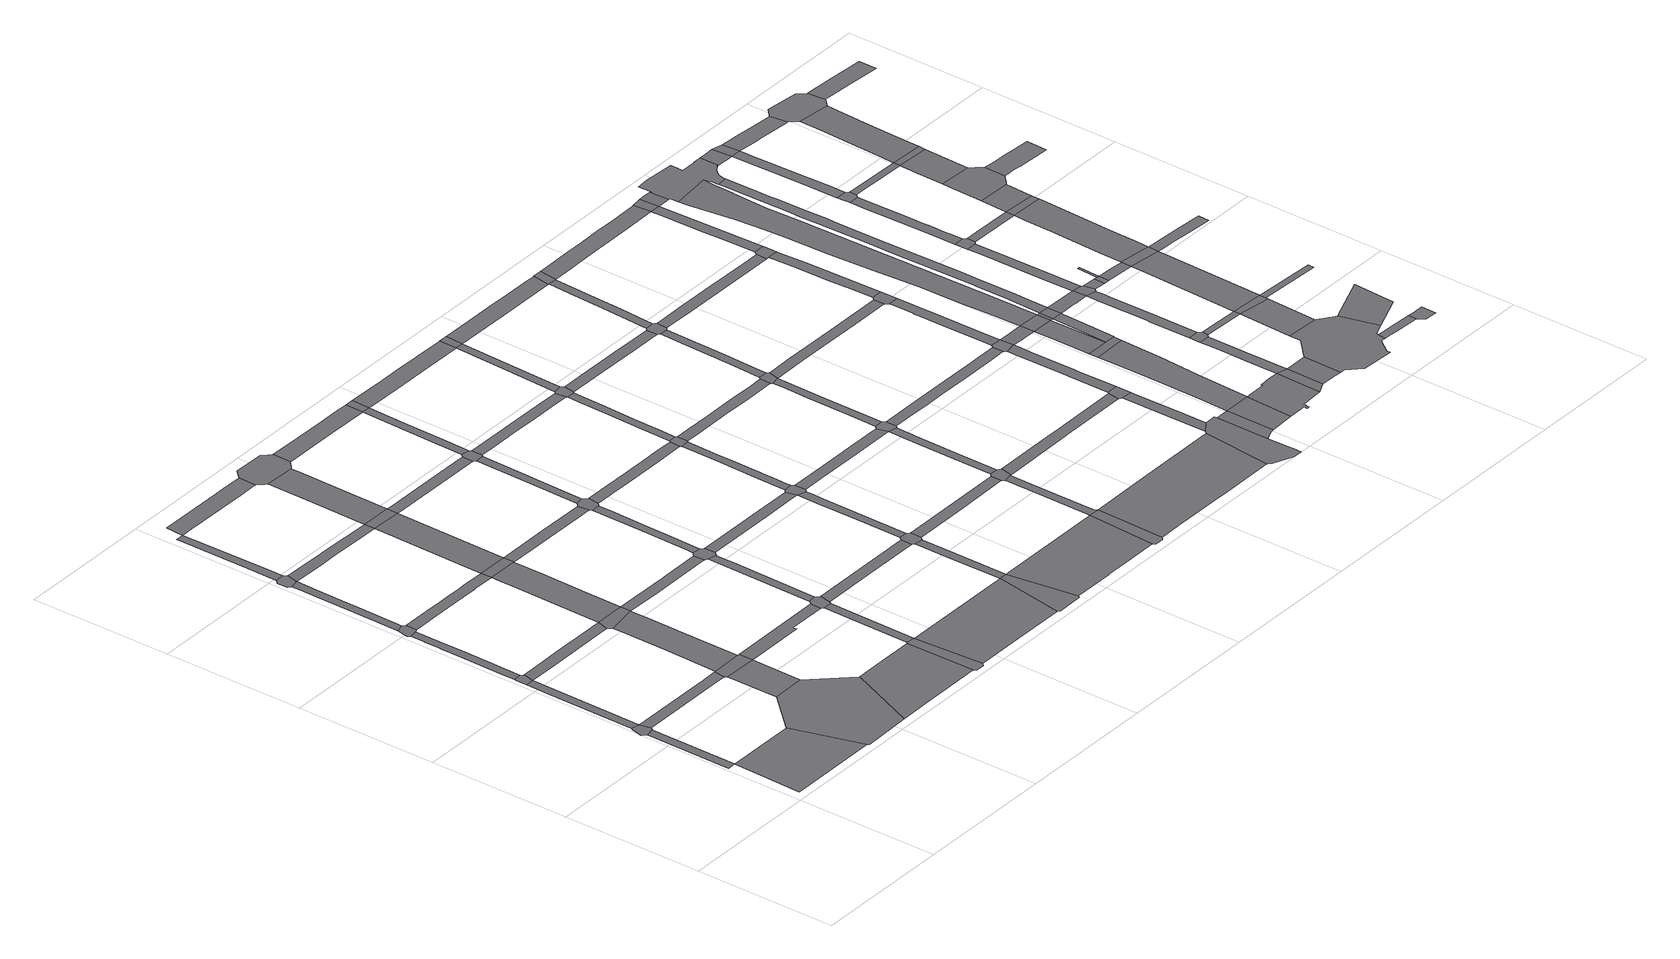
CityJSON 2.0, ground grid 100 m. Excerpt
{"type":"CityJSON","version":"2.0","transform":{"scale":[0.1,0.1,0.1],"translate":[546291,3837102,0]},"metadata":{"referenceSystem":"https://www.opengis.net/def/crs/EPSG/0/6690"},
"CityObjects":{
"road1":{"type":"Road","attributes":{"RoadStructureAttribute.sectionType":"1"},"geometry":[{"type":"MultiSurface","lod":"1","boundaries":[[[0,1,2,3]]]}]},
"road2":{"type":"Road","geometry":[{"type":"MultiSurface","lod":"1","boundaries":[[[4,5,6,7,1,0,8,9,10,11]]]}]},
"road3":{"type":"Road","attributes":{"function":"2","RoadStructureAttribute.sectionType":"1"},"geometry":[{"type":"MultiSurface","lod":"1","boundaries":[[[12,3,13,14,15,16,17]]]}]},
"road4":{"type":"Road","attributes":{"RoadStructureAttribute.sectionType":"1"},"geometry":[{"type":"MultiSurface","lod":"1","boundaries":[[[18,19,20,21,4,11]]]}]},
"road5":{"type":"Road","geometry":[{"type":"MultiSurface","lod":"1","boundaries":[[[22,23,24,20,19,25]]]}]},
"road6":{"type":"Road","attributes":{"RoadStructureAttribute.sectionType":"1"},"geometry":[{"type":"MultiSurface","lod":"1","boundaries":[[[26,11,10,27,28,29]]]}]},
"road7":{"type":"Road","attributes":{"RoadStructureAttribute.sectionType":"1"},"geometry":[{"type":"MultiSurface","lod":"1","boundaries":[[[30,31,32,33,34,35,36,37,38,39,40,41,23,22]]]}]},
"road8":{"type":"Road","geometry":[{"type":"MultiSurface","lod":"1","boundaries":[[[42,43,44,34,33,45,46,47]]]}]},
"road9":{"type":"Road","geometry":[{"type":"MultiSurface","lod":"1","boundaries":[[[48,49,50,51,17,16,52,53,54,55,56]]]}]},
"road10":{"type":"Road","attributes":{"RoadStructureAttribute.sectionType":"1"},"geometry":[{"type":"MultiSurface","lod":"1","boundaries":[[[57,58,59,60,61,62,25,19,63,64,65,66,67,68]]]}]},
"road11":{"type":"Road","attributes":{"RoadStructureAttribute.sectionType":"1"},"geometry":[{"type":"MultiSurface","lod":"1","boundaries":[[[69,70,71,72,73,74,75,76,77,43,42]]]}]},
"road12":{"type":"Road","attributes":{"function":"3","RoadStructureAttribute.sectionType":"1"},"geometry":[{"type":"MultiSurface","lod":"1","boundaries":[[[78,49,48,79]]]}]},
"road13":{"type":"Road","geometry":[{"type":"MultiSurface","lod":"1","boundaries":[[[80,81,82,83,84,73,72,85,86]]]}]},
"road14":{"type":"Road","geometry":[{"type":"MultiSurface","lod":"1","boundaries":[[[87,88,29,28,89,78,79,90]]]}]},
"road15":{"type":"Road","attributes":{"RoadStructureAttribute.sectionType":"1"},"geometry":[{"type":"MultiSurface","lod":"1","boundaries":[[[91,92,93,94,80,86,95,96,97,98]]]}]},
"road16":{"type":"Road","attributes":{"RoadStructureAttribute.sectionType":"1"},"geometry":[{"type":"MultiSurface","lod":"1","boundaries":[[[99,100,101,102,103,104,105,47,46,106,107,108,109,110,111,112]]]}]},
"road17":{"type":"Road","attributes":{"function":"3","RoadStructureAttribute.sectionType":"1"},"geometry":[{"type":"MultiSurface","lod":"1","boundaries":[[[113,114,115,116,117,118,119,88,87]]]}]},
"road18":{"type":"Road","attributes":{"function":"2","RoadStructureAttribute.sectionType":"1"},"geometry":[{"type":"MultiSurface","lod":"1","boundaries":[[[120,121,122,56,55,123,124,125]]]}]},
"road19":{"type":"Road","geometry":[{"type":"MultiSurface","lod":"1","boundaries":[[[68,67,117,116,126]]]}]},
"road20":{"type":"Road","attributes":{"RoadStructureAttribute.sectionType":"1"},"geometry":[{"type":"MultiSurface","lod":"1","boundaries":[[[127,128,129,130,85,72,131,132,133,134,135,136,137]]]}]},
"road21":{"type":"Road","attributes":{"function":"3","RoadStructureAttribute.sectionType":"1"},"geometry":[{"type":"MultiSurface","lod":"1","boundaries":[[[111,138,139,68,126,140,141,142,143]]]}]},
"road22":{"type":"Road","attributes":{"RoadStructureAttribute.sectionType":"1"},"geometry":[{"type":"MultiSurface","lod":"1","boundaries":[[[90,79,144,145,146,147,148]]]}]},
"road23":{"type":"Road","geometry":[{"type":"MultiSurface","lod":"1","boundaries":[[[112,111,143,149]]]}]},
"road24":{"type":"Road","attributes":{"RoadStructureAttribute.sectionType":"1"},"geometry":[{"type":"MultiSurface","lod":"1","boundaries":[[[150,151,152,153,154,155,98,156,157,158,159,160,161]]]}]},
"road25":{"type":"Road","geometry":[{"type":"MultiSurface","lod":"1","boundaries":[[[162,125,124,163,164,165,166,167,168,169,170]]]}]},
"road26":{"type":"Road","attributes":{"function":"3","RoadStructureAttribute.sectionType":"1"},"geometry":[{"type":"MultiSurface","lod":"1","boundaries":[[[136,112,149,171]]]}]},
"road27":{"type":"Road","attributes":{"RoadStructureAttribute.sectionType":"1"},"geometry":[{"type":"MultiSurface","lod":"1","boundaries":[[[172,173,174,126,116,175,176,177,178,179]]]}]},
"road28":{"type":"Road","attributes":{"RoadStructureAttribute.sectionType":"1"},"geometry":[{"type":"MultiSurface","lod":"1","boundaries":[[[180,181,182,183,162,170]]]}]},
"road29":{"type":"Road","geometry":[{"type":"MultiSurface","lod":"1","boundaries":[[[137,136,171,184]]]}]},
"road30":{"type":"Road","geometry":[{"type":"MultiSurface","lod":"1","boundaries":[[[185,186,187,188,189,148,147,190,191,181,180,192,193]]]}]},
"road31":{"type":"Road","attributes":{"function":"3","RoadStructureAttribute.sectionType":"1"},"geometry":[{"type":"MultiSurface","lod":"1","boundaries":[[[194,195,137,184,196,197,198]]]}]},
"road32":{"type":"Road","attributes":{"RoadStructureAttribute.sectionType":"1"},"geometry":[{"type":"MultiSurface","lod":"1","boundaries":[[[199,200,201,186,185,202,203,204,205]]]}]},
"road33":{"type":"Road","attributes":{"RoadStructureAttribute.sectionType":"1"},"geometry":[{"type":"MultiSurface","lod":"1","boundaries":[[[206,207,208,149,143,209,210,211,212,213]]]}]},
"road34":{"type":"Road","attributes":{"function":"2","RoadStructureAttribute.sectionType":"1"},"geometry":[{"type":"MultiSurface","lod":"1","boundaries":[[[214,215,216,217,170,169,218,219,220]]]}]},
"road35":{"type":"Road","geometry":[{"type":"MultiSurface","lod":"1","boundaries":[[[221,222,223,161,160,224,225,194,198,226,227,228,229,230,231,232]]]}]},
"road36":{"type":"Road","geometry":[{"type":"MultiSurface","lod":"1","boundaries":[[[233,234,235,179,178,236,237,199,205,238,239,240]]]}]},
"road37":{"type":"Road","attributes":{"RoadStructureAttribute.sectionType":"1"},"geometry":[{"type":"MultiSurface","lod":"1","boundaries":[[[241,242,243,233,240,244,245,246,247,248]]]}]},
"road38":{"type":"Road","attributes":{"RoadStructureAttribute.sectionType":"1"},"geometry":[{"type":"MultiSurface","lod":"1","boundaries":[[[249,250,251,184,171,252,253]]]}]},
"road39":{"type":"Road","attributes":{"RoadStructureAttribute.sectionType":"1"},"geometry":[{"type":"MultiSurface","lod":"1","boundaries":[[[193,192,254,255,256]]]}]},
"road40":{"type":"Road","geometry":[{"type":"MultiSurface","lod":"1","boundaries":[[[257,258,259,260,213,212,261,241,248,262,263]]]}]},
"road41":{"type":"Road","geometry":[{"type":"MultiSurface","lod":"1","boundaries":[[[264,220,219,265,266,267]]]}]},
"road42":{"type":"Road","attributes":{"RoadStructureAttribute.sectionType":"1"},"geometry":[{"type":"MultiSurface","lod":"1","boundaries":[[[268,269,258,257,270]]]}]},
"road43":{"type":"Road","attributes":{"RoadStructureAttribute.sectionType":"1"},"geometry":[{"type":"MultiSurface","lod":"1","boundaries":[[[271,272,239,238,273,274,275,276,277]]]}]},
"road44":{"type":"Road","attributes":{"RoadStructureAttribute.sectionType":"1"},"geometry":[{"type":"MultiSurface","lod":"1","boundaries":[[[278,279,280,229,228,281,282,283,284,285]]]}]},
"road45":{"type":"Road","attributes":{"RoadStructureAttribute.sectionType":"1"},"geometry":[{"type":"MultiSurface","lod":"1","boundaries":[[[286,287,220,264,288,289]]]}]},
"road46":{"type":"Road","geometry":[{"type":"MultiSurface","lod":"1","boundaries":[[[290,291,292,253,252,293,294,268,270,295,296,297,298]]]}]},
"road47":{"type":"Road","geometry":[{"type":"MultiSurface","lod":"1","boundaries":[[[299,256,255,300,286,289,301,302,303,304]]]}]},
"road48":{"type":"Road","attributes":{"RoadStructureAttribute.sectionType":"1"},"geometry":[{"type":"MultiSurface","lod":"1","boundaries":[[[284,305,306,307,290,298,308,309,310]]]}]},
"road49":{"type":"Road","attributes":{"RoadStructureAttribute.sectionType":"1"},"geometry":[{"type":"MultiSurface","lod":"1","boundaries":[[[311,312,313,314,263,262,315,316,317,318,319,320,321]]]}]},
"road50":{"type":"Road","attributes":{"RoadStructureAttribute.sectionType":"1"},"geometry":[{"type":"MultiSurface","lod":"1","boundaries":[[[276,322,323,299,304,324,325,326,327,328]]]}]},
"road51":{"type":"Road","attributes":{"function":"2","RoadStructureAttribute.sectionType":"1"},"geometry":[{"type":"MultiSurface","lod":"1","boundaries":[[[329,330,331,332,264,267,333,334,335,336,337]]]}]},
"road52":{"type":"Road","geometry":[{"type":"MultiSurface","lod":"1","boundaries":[[[285,284,310,338]]]}]},
"road53":{"type":"Road","geometry":[{"type":"MultiSurface","lod":"1","boundaries":[[[339,277,276,328,340,341,342]]]}]},
"road54":{"type":"Road","attributes":{"RoadStructureAttribute.sectionType":"1"},"geometry":[{"type":"MultiSurface","lod":"1","boundaries":[[[343,344,297,296,345,346,347,348,349,350,351]]]}]},
"road55":{"type":"Road","attributes":{"RoadStructureAttribute.sectionType":"1"},"geometry":[{"type":"MultiSurface","lod":"1","boundaries":[[[352,353,354,355,356,357,358,359,360,361,362,363,339,342]]]}]},
"road56":{"type":"Road","attributes":{"RoadStructureAttribute.sectionType":"1"},"geometry":[{"type":"MultiSurface","lod":"1","boundaries":[[[364,303,302,365,366,367]]]}]},
"road57":{"type":"Road","geometry":[{"type":"MultiSurface","lod":"1","boundaries":[[[368,369,321,320,361,360,370,371]]]}]},
"road58":{"type":"Road","geometry":[{"type":"MultiSurface","lod":"1","boundaries":[[[337,336,372,373,374,375,376,377,378,379]]]}]},
"road59":{"type":"Road","attributes":{"RoadStructureAttribute.sectionType":"1"},"geometry":[{"type":"MultiSurface","lod":"1","boundaries":[[[380,381,382,383,384,385,338,310,386,387,388,389,390,391]]]}]},
"road60":{"type":"Road","attributes":{"RoadStructureAttribute.sectionType":"1"},"geometry":[{"type":"MultiSurface","lod":"1","boundaries":[[[392,393,394,395,369,368,396,397,398,399]]]}]},
"road61":{"type":"Road","attributes":{"RoadStructureAttribute.sectionType":"1"},"geometry":[{"type":"MultiSurface","lod":"1","boundaries":[[[400,401,402,403,341,340,404,405,406,407,408,409]]]}]},
"road62":{"type":"Road","attributes":{"RoadStructureAttribute.sectionType":"1"},"geometry":[{"type":"MultiSurface","lod":"1","boundaries":[[[410,411,412,413,414,415,416,417,337,379]]]}]},
"road63":{"type":"Road","geometry":[{"type":"MultiSurface","lod":"1","boundaries":[[[418,419,420,421,422,423,351,350,392,399,424,425]]]}]},
"road64":{"type":"Road","geometry":[{"type":"MultiSurface","lod":"1","boundaries":[[[426,427,428,367,366,429,430,415,414,431,432]]]}]},
"road65":{"type":"Road","attributes":{"RoadStructureAttribute.sectionType":"1"},"geometry":[{"type":"MultiSurface","lod":"1","boundaries":[[[390,433,434,435,421,420,436,437,438,439]]]}]},
"road66":{"type":"Road","attributes":{"RoadStructureAttribute.sectionType":"1"},"geometry":[{"type":"MultiSurface","lod":"1","boundaries":[[[440,441,442,443,371,370,444,445,446,447,448]]]}]},
"road67":{"type":"Road","attributes":{"RoadStructureAttribute.sectionType":"1"},"geometry":[{"type":"MultiSurface","lod":"1","boundaries":[[[408,449,450,451,428,427,452,453,454,455]]]}]},
"road68":{"type":"Road","geometry":[{"type":"MultiSurface","lod":"1","boundaries":[[[391,390,439,456]]]}]},
"road69":{"type":"Road","geometry":[{"type":"MultiSurface","lod":"1","boundaries":[[[457,458,459,460,409,408,455,461,462,463,464]]]}]},
"road70":{"type":"Road","attributes":{"function":"2","RoadStructureAttribute.sectionType":"1"},"geometry":[{"type":"MultiSurface","lod":"1","boundaries":[[[465,379,378,466,467,468,469,470]]]}]},
"road71":{"type":"Road","attributes":{"RoadStructureAttribute.sectionType":"1"},"geometry":[{"type":"MultiSurface","lod":"1","boundaries":[[[471,472,473,425,424,474,475,476,477,478]]]}]},
"road72":{"type":"Road","attributes":{"RoadStructureAttribute.sectionType":"1"},"geometry":[{"type":"MultiSurface","lod":"1","boundaries":[[[479,480,481,482,483,484,485,460,459]]]}]},
"road73":{"type":"Road","geometry":[{"type":"MultiSurface","lod":"1","boundaries":[[[486,448,447,482,481,487,488]]]}]},
"road74":{"type":"Road","attributes":{"RoadStructureAttribute.sectionType":"1"},"geometry":[{"type":"MultiSurface","lod":"1","boundaries":[[[489,490,491,432,431,492,493,494,495,496]]]}]},
"road75":{"type":"Road","attributes":{"RoadStructureAttribute.sectionType":"1"},"geometry":[{"type":"MultiSurface","lod":"1","boundaries":[[[497,498,499,500,501,456,439,502,503,504,505]]]}]},
"road76":{"type":"Road","attributes":{"RoadStructureAttribute.sectionType":"1"},"geometry":[{"type":"MultiSurface","lod":"1","boundaries":[[[506,507,508,509,510,511,486,488]]]}]},
"road77":{"type":"Road","geometry":[{"type":"MultiSurface","lod":"1","boundaries":[[[512,513,514,515,516,478,477,509,508,517,518]]]}]},
"road78":{"type":"Road","attributes":{"RoadStructureAttribute.sectionType":"1"},"geometry":[{"type":"MultiSurface","lod":"1","boundaries":[[[519,520,521,464,463,522,523,524,525,526,527,528]]]}]},
"road79":{"type":"Road","geometry":[{"type":"MultiSurface","lod":"1","boundaries":[[[529,530,531,532,470,469,533,534,535,536,537,538,539,540,541]]]}]},
"road80":{"type":"Road","attributes":{"RoadStructureAttribute.sectionType":"1"},"geometry":[{"type":"MultiSurface","lod":"1","boundaries":[[[542,543,544,545,515,514,546,547,548,549]]]}]},
"road81":{"type":"Road","attributes":{"RoadStructureAttribute.sectionType":"1"},"geometry":[{"type":"MultiSurface","lod":"1","boundaries":[[[550,551,552,531,530,553,554,555]]]}]},
"road82":{"type":"Road","attributes":{"function":"2","RoadStructureAttribute.sectionType":"7"},"geometry":[{"type":"MultiSurface","lod":"1","boundaries":[[[556,541,540,557,558,559,560,561,562,563,564,565]]]}]},
"road83":{"type":"Road","attributes":{"RoadStructureAttribute.sectionType":"1"},"geometry":[{"type":"MultiSurface","lod":"1","boundaries":[[[566,567,568,569,487,481,570,571,572,573,574]]]}]},
"road84":{"type":"Road","geometry":[{"type":"MultiSurface","lod":"1","boundaries":[[[575,505,504,542,549,576,577,578]]]}]},
"road85":{"type":"Road","geometry":[{"type":"MultiSurface","lod":"1","boundaries":[[[579,580,496,495,550,555]]]}]},
"road86":{"type":"Road","geometry":[{"type":"MultiSurface","lod":"1","boundaries":[[[565,564,581,582]]]}]},
"road87":{"type":"Road","attributes":{"RoadStructureAttribute.sectionType":"1"},"geometry":[{"type":"MultiSurface","lod":"1","boundaries":[[[583,584,585,586,587,588,589,590,591,592,593,594,595,596,597,598,599,580,579]]]}]},
"road88":{"type":"Road","attributes":{"RoadStructureAttribute.sectionType":"1"},"geometry":[{"type":"MultiSurface","lod":"1","boundaries":[[[600,601,602,518,517,603,604,605,606,607,608]]]}]},
"road89":{"type":"Road","geometry":[{"type":"MultiSurface","lod":"1","boundaries":[[[609,528,527,610,592,591,611]]]}]},
"road90":{"type":"Road","attributes":{"function":"1","RoadStructureAttribute.sectionType":"7"},"geometry":[{"type":"MultiSurface","lod":"1","boundaries":[[[612,613,614,615,616,617,618,619,620,565,582]]]}]},
"road91":{"type":"Road","attributes":{"function":"2","RoadStructureAttribute.sectionType":"7"},"geometry":[{"type":"MultiSurface","lod":"1","boundaries":[[[621,622,623,624,625,626,582,581,627,628,629,630,631,632,633,634,635,636,637,638,639,640,641,642,643,644,645,646]]]}]},
"road92":{"type":"Road","attributes":{"RoadStructureAttribute.sectionType":"1"},"geometry":[{"type":"MultiSurface","lod":"1","boundaries":[[[647,648,649,650,651,652,653,654,655,656,657,658,659,609,611]]]}]},
"road93":{"type":"Road","attributes":{"RoadStructureAttribute.sectionType":"1"},"geometry":[{"type":"MultiSurface","lod":"1","boundaries":[[[660,611,591,661,662,663,664,665,666]]]}]},
"road94":{"type":"Road","geometry":[{"type":"MultiSurface","lod":"1","boundaries":[[[667,668,617,616,669,670]]]}]},
"road95":{"type":"Road","attributes":{"RoadStructureAttribute.sectionType":"1"},"geometry":[{"type":"MultiSurface","lod":"1","boundaries":[[[671,672,673,674,675,577,576,676,677,678,679,680]]]}]},
"road96":{"type":"Road","attributes":{"function":"1","RoadStructureAttribute.sectionType":"7"},"geometry":[{"type":"MultiSurface","lod":"1","boundaries":[[[665,681,682,683,684,668,667,685]]]}]},
"road97":{"type":"Road","geometry":[{"type":"MultiSurface","lod":"1","boundaries":[[[686,687,574,573,688,689,653,652]]]}]},
"road98":{"type":"Road","geometry":[{"type":"MultiSurface","lod":"1","boundaries":[[[645,644,690,691]]]}]},
"road99":{"type":"Road","geometry":[{"type":"MultiSurface","lod":"1","boundaries":[[[646,645,692]]]}]},
"road100":{"type":"Road","geometry":[{"type":"MultiSurface","lod":"1","boundaries":[[[666,665,685,693]]]}]},
"road101":{"type":"Road","attributes":{"function":"1","RoadStructureAttribute.sectionType":"7"},"geometry":[{"type":"MultiSurface","lod":"1","boundaries":[[[694,695,696,697,670,669,698,699,700,701,702,703]]]}]},
"road102":{"type":"Road","attributes":{"RoadStructureAttribute.sectionType":"1"},"geometry":[{"type":"MultiSurface","lod":"1","boundaries":[[[704,705,706,707,708,709,710,711,687,686]]]}]},
"road103":{"type":"Road","attributes":{"RoadStructureAttribute.sectionType":"1"},"geometry":[{"type":"MultiSurface","lod":"1","boundaries":[[[712,713,693,685,714,715,694,716]]]}]},
"road104":{"type":"Road","attributes":{"function":"2","RoadStructureAttribute.sectionType":"1"},"geometry":[{"type":"MultiSurface","lod":"1","boundaries":[[[717,691,690,718,719,720]]]}]},
"road105":{"type":"Road","attributes":{"RoadStructureAttribute.sectionType":"1"},"geometry":[{"type":"MultiSurface","lod":"1","boundaries":[[[721,722,723,692,645,691,724,725,726]]]}]},
"road106":{"type":"Road","geometry":[{"type":"MultiSurface","lod":"1","boundaries":[[[716,694,703,727]]]}]},
"road107":{"type":"Road","geometry":[{"type":"MultiSurface","lod":"1","boundaries":[[[728,729,730,731,732,608,607,708,707]]]}]},
"road108":{"type":"Road","geometry":[{"type":"MultiSurface","lod":"1","boundaries":[[[733,721,726,734,735,736,737,738]]]}]},
"road109":{"type":"Road","attributes":{"RoadStructureAttribute.sectionType":"1"},"geometry":[{"type":"MultiSurface","lod":"1","boundaries":[[[739,740,741,742,727,703,743,744,745,746,747,748,749,750,751,752]]]}]},
"road110":{"type":"Road","attributes":{"RoadStructureAttribute.sectionType":"1"},"geometry":[{"type":"MultiSurface","lod":"1","boundaries":[[[679,753,754,755,756,730,729,757,758,759]]]}]},
"road111":{"type":"Road","attributes":{"function":"1","RoadStructureAttribute.sectionType":"7"},"geometry":[{"type":"MultiSurface","lod":"1","boundaries":[[[760,761,762,763,764,765,766,767,768,769,770,771,772,773,774,775,776,777,778,779,780,781,782,783,784,785,786,787,788,666,693]]]}]},
"road112":{"type":"Road","attributes":{"RoadStructureAttribute.sectionType":"1"},"geometry":[{"type":"MultiSurface","lod":"1","boundaries":[[[750,789,790,791,792,793,733,738,794,795,796,797,798]]]}]},
"road113":{"type":"Road","attributes":{"RoadStructureAttribute.sectionType":"1"},"geometry":[{"type":"MultiSurface","lod":"1","boundaries":[[[799,735,734,800,801,802]]]}]},
"road114":{"type":"Road","geometry":[{"type":"MultiSurface","lod":"1","boundaries":[[[803,680,679,759]]]}]},
"road115":{"type":"Road","geometry":[{"type":"MultiSurface","lod":"1","boundaries":[[[751,750,798,804,805,806,807,808]]]}]},
"road116":{"type":"Road","geometry":[{"type":"MultiSurface","lod":"1","boundaries":[[[809,810,811,812,720,719,813,814,815,816,817,818,819,820,821,822,823,824,825,826,827,828]]]}]},
"road117":{"type":"Road","attributes":{"function":"1","RoadStructureAttribute.sectionType":"7"},"geometry":[{"type":"MultiSurface","lod":"1","boundaries":[[[829,830,831,832,833,834,835,836,837,838,839,840,841,842,843,844,845,846,847,848,849,850,851,852,853,854,855,856,857,858,859,860,716,727]]]}]},
"road118":{"type":"Road","attributes":{"RoadStructureAttribute.sectionType":"1"},"geometry":[{"type":"MultiSurface","lod":"1","boundaries":[[[861,862,863,803,759,864,865,866]]]}]},
"road119":{"type":"Road","attributes":{"RoadStructureAttribute.sectionType":"1"},"geometry":[{"type":"MultiSurface","lod":"1","boundaries":[[[867,807,806,868,869,870]]]}]},
"road120":{"type":"Road","attributes":{"RoadStructureAttribute.sectionType":"1"},"geometry":[{"type":"MultiSurface","lod":"1","boundaries":[[[871,872,873,874,875,876,877,751,808]]]}]},
"road121":{"type":"Road","attributes":{"RoadStructureAttribute.sectionType":"1"},"geometry":[{"type":"MultiSurface","lod":"1","boundaries":[[[801,809,828,878]]]}]},
"road122":{"type":"Road","geometry":[{"type":"MultiSurface","lod":"1","boundaries":[[[879,870,869,880,881,882]]]}]},
"road123":{"type":"Road","geometry":[{"type":"MultiSurface","lod":"1","boundaries":[[[883,884,885,882,881]]]}]},
"road124":{"type":"Road","geometry":[{"type":"MultiSurface","lod":"1","boundaries":[[[802,801,878,886,887,888]]]}]},
"road125":{"type":"Road","geometry":[{"type":"MultiSurface","lod":"1","boundaries":[[[889,890,891,892,875,874,893,894,895,896]]]}]},
"road126":{"type":"Road","attributes":{"RoadStructureAttribute.sectionType":"1"},"geometry":[{"type":"MultiSurface","lod":"1","boundaries":[[[897,881,880,898,899,900]]]}]},
"road127":{"type":"Road","attributes":{"RoadStructureAttribute.sectionType":"1"},"geometry":[{"type":"MultiSurface","lod":"1","boundaries":[[[901,902,820,819,903,904,905,906]]]}]},
"road128":{"type":"Road","geometry":[{"type":"MultiSurface","lod":"1","boundaries":[[[907,908,909,910,911,912,913,914,915,916,917,918,919,920,921,922,923,924,925,926,866,865,927,928,929,930,931,774,773,932,933,934,935,936,937,847,846,938,939,940,941,942,943,944,945,946,947,948],[949,950,951,948]]]}]},
"road129":{"type":"Road","attributes":{"RoadStructureAttribute.sectionType":"1"},"geometry":[{"type":"MultiSurface","lod":"1","boundaries":[[[899,952,953,802,888,954,955,956]]]}]},
"road130":{"type":"Road","attributes":{"RoadStructureAttribute.sectionType":"1"},"geometry":[{"type":"MultiSurface","lod":"1","boundaries":[[[957,958,959,960,961,962,963,964,965,966,967,968,969,970,892,891]]]}]},
"road131":{"type":"Road","attributes":{"function":"2","RoadStructureAttribute.sectionType":"1"},"geometry":[{"type":"MultiSurface","lod":"1","boundaries":[[[971,972,825,824,973,974,975]]]}]},
"road132":{"type":"Road","attributes":{"RoadStructureAttribute.sectionType":"1"},"geometry":[{"type":"MultiSurface","lod":"1","boundaries":[[[976,977,978,896,895,979,980,981,982,983]]]}]},
"road133":{"type":"Road","geometry":[{"type":"MultiSurface","lod":"1","boundaries":[[[984,985,906,905,986,987,988,989]]]}]},
"road134":{"type":"Road","geometry":[{"type":"MultiSurface","lod":"1","boundaries":[[[990,900,899,956,991,992,993]]]}]},
"road135":{"type":"Road","geometry":[{"type":"MultiSurface","lod":"1","boundaries":[[[994,995,967,966,996,997,998,999,1000,1001,1002]]]}]},
"road136":{"type":"Road","attributes":{"RoadStructureAttribute.sectionType":"1"},"geometry":[{"type":"MultiSurface","lod":"1","boundaries":[[[888,887,1003,1004]]]}]},
"road137":{"type":"Road","attributes":{"RoadStructureAttribute.sectionType":"1"},"geometry":[{"type":"MultiSurface","lod":"1","boundaries":[[[1005,1006,1007,1008,1009,994,1002,1010,1011,1012,1013,1014,1015,1016]]]}]},
"road138":{"type":"Road","attributes":{"RoadStructureAttribute.sectionType":"1"},"geometry":[{"type":"MultiSurface","lod":"1","boundaries":[[[982,1017,1018,1019,1020,1021,990,993,1022,1023,1024,1025,1026]]]}]},
"road139":{"type":"Road","attributes":{"RoadStructureAttribute.sectionType":"1"},"geometry":[{"type":"MultiSurface","lod":"1","boundaries":[[[1027,1028,908,907,1029,1030,1005,1031]]]}]},
"road140":{"type":"Road","geometry":[{"type":"MultiSurface","lod":"1","boundaries":[[[1031,1005,1016,1032]]]}]},
"road141":{"type":"Road","attributes":{"RoadStructureAttribute.sectionType":"1"},"geometry":[{"type":"MultiSurface","lod":"1","boundaries":[[[1033,1034,1035,999,998,1036,1037,1038,1039]]]}]},
"road142":{"type":"Road","geometry":[{"type":"MultiSurface","lod":"1","boundaries":[[[983,982,1026,1040]]]}]},
"road143":{"type":"Road","attributes":{"RoadStructureAttribute.sectionType":"1"},"geometry":[{"type":"MultiSurface","lod":"1","boundaries":[[[1041,1042,992,991,1043,1044,1045,1046,1047,1048]]]}]},
"road144":{"type":"Road","attributes":{"RoadStructureAttribute.sectionType":"1"},"geometry":[{"type":"MultiSurface","lod":"1","boundaries":[[[1049,983,1040,1050]]]}]},
"road145":{"type":"Road","geometry":[{"type":"MultiSurface","lod":"1","boundaries":[[[1051,1052,1053,1049,1050,1054,1055,1056,1057,1058]]]}]},
"road146":{"type":"Road","attributes":{"RoadStructureAttribute.sectionType":"1"},"geometry":[{"type":"MultiSurface","lod":"1","boundaries":[[[1059,1060,1032,1016,1061,1062,1063,1064,1065,1066]]]}]},
"road147":{"type":"Road","attributes":{"RoadStructureAttribute.sectionType":"1"},"geometry":[{"type":"MultiSurface","lod":"1","boundaries":[[[1038,1067,1068,1051,1058,1069]]]}]},
"road148":{"type":"Road","geometry":[{"type":"MultiSurface","lod":"1","boundaries":[[[1039,1038,1069,1070]]]}]},
"road149":{"type":"Road","attributes":{"RoadStructureAttribute.sectionType":"1"},"geometry":[{"type":"MultiSurface","lod":"1","boundaries":[[[1071,1072,1073,1074,1039,1070,1075,1076,1077]]]}]},
"road150":{"type":"Road","attributes":{"RoadStructureAttribute.sectionType":"1"},"geometry":[{"type":"MultiSurface","lod":"1","boundaries":[[[1078,1079,1080,1056,1055,1081,1082,1083,1084,1085,1086,1087]]]}]},
"road151":{"type":"Road","geometry":[{"type":"MultiSurface","lod":"1","boundaries":[[[1088,1089,1090,1066,1065,1091,1071,1077,1092,1093,1094,1095,1096]]]}]},
"road152":{"type":"Road","attributes":{"RoadStructureAttribute.sectionType":"1"},"geometry":[{"type":"MultiSurface","lod":"1","boundaries":[[[1097,1098,1095,1094,1099,1100,1101]]]}]}
},
"vertices":[
[91,1182,0],[31,1171,0],[27,558,0],[88,558,0],
[31,1290,0],[22,1277,0],[3,1198,0],[21,1181,0],[101,1195,0],[106,1200,0],[106,1201,0],[91,1279,0],
[97,558,0],[72,64,0],[84,64,0],[730,65,0],[742,65,0],[596,559,0],
[97,1923,0],[99,2086,0],[39,2084,0],[37,1922,0],
[100,2181,0],[41,2177,0],[40,2165,0],[116,2165,0],
[718,1281,0],[719,1204,0],[826,1204,0],[835,1282,0],
[102,2386,0],[103,2584,0],[105,2798,0],[106,2974,0],[49,2964,0],[48,2868,0],[48,2857,0],[47,2760,0],[46,2729,0],[44,2581,0],[43,2410,0],[42,2284,0],
[110,3080,0],[52,3062,0],[33,2982,0],[118,2980,0],[122,2982,0],[128,3062,0],
[1075,823,0],[836,817,0],[724,696,0],[600,563,0],[744,63,0],[748,59,0],[752,54,0],[1106,66,0],[1317,563,0],
[840,2171,0],[709,2170,0],[657,2170,0],[569,2169,0],[415,2167,0],[270,2166,0],[317,2087,0],[521,2089,0],[710,2091,0],[824,2091,0],[827,2091,0],[855,2172,0],
[113,3383,0],[115,3542,0],[117,3730,0],[119,3880,0],[57,3864,0],[57,3805,0],[56,3678,0],[55,3442,0],[53,3233,0],
[840,1187,0],[1080,1183,0],
[58,3984,0],[49,3974,0],[36,3959,0],[34,3958,0],[34,3881,0],[136,3959,0],[121,3981,0],
[1064,1286,0],[845,1282,0],[827,1203,0],[1078,1286,0],
[60,4735,0],[60,4597,0],[60,4387,0],[59,4199,0],[121,4118,0],[120,4343,0],[120,4547,0],[119,4735,0],
[848,3061,0],[700,3062,0],[698,3062,0],[632,3062,0],[565,3061,0],[460,3062,0],[324,3062,0],[148,2982,0],[322,2983,0],[498,2983,0],[697,2984,0],[701,2984,0],[864,2983,0],[865,3061,0],
[1068,1699,0],[1069,1932,0],[1071,2092,0],[1071,2094,0],[854,2059,0],[853,1930,0],[850,1664,0],
[1789,566,0],[1577,564,0],[1407,563,0],[1321,68,0],[1792,70,0],[1790,566,0],
[1070,2171,0],
[691,3952,0],[581,3953,0],[462,3955,0],[316,3957,0],[202,3879,0],[346,3877,0],[489,3876,0],[692,3874,0],[875,3871,0],[875,3870,0],[877,3949,0],
[864,2914,0],[862,2819,0],[1074,2445,0],[1079,2756,0],[1082,2982,0],[1084,2982,0],
[1514,1186,0],[1513,1213,0],[1515,1213,0],[1786,1216,0],[1791,1292,0],
[1085,3061,0],
[775,4859,0],[682,4859,0],[613,4860,0],[537,4860,0],[345,4861,0],[123,4861,0],[209,4736,0],[316,4735,0],[499,4734,0],[684,4734,0],[830,4734,0],[832,4859,0],
[1797,574,0],[1795,67,0],[1797,65,0],[1807,53,0],[1865,53,0],[1876,65,0],[1878,67,0],[1881,70,0],[1857,564,0],
[1095,3867,0],
[1498,2171,0],[1491,2171,0],[1136,2170,0],[1317,2094,0],[1524,2094,0],[1706,2095,0],[1794,2096,0],[1791,2172,0],
[1866,1202,0],[1806,1198,0],[1802,936,0],[1797,578,0],
[1097,3946,0],
[1866,1320,0],[1806,1314,0],[1806,1312,0],[1796,1299,0],[1792,1294,0],[1788,1214,0],[1796,1207,0],[1877,1215,0],[1890,1294,0],
[885,4679,0],[881,4341,0],[1100,4271,0],[1104,4615,0],[1105,4674,0],
[1816,2082,0],[1815,1940,0],[1813,1940,0],[1866,1332,0],[1874,1940,0],[1875,2020,0],[1876,2070,0],
[1468,3060,0],[1119,3061,0],[1085,3060,0],[1258,2982,0],[1496,2982,0],[1717,2982,0],[1818,2982,0],[1810,3061,0],
[2676,564,0],[2662,564,0],[1867,564,0],[1866,564,0],[2228,71,0],[2619,74,0],[2702,566,0],
[890,4917,0],[871,4897,0],[834,4859,0],[832,4733,0],[870,4694,0],[1120,4688,0],[1161,4725,0],[1163,4725,0],[1167,4857,0],[1164,4859,0],[1123,4899,0],[1109,4912,0],
[1817,2198,0],[1807,2188,0],[1792,2174,0],[1797,2094,0],[1806,2088,0],[1902,2095,0],[1898,2172,0],[1876,2193,0],
[1831,2963,0],[1824,2614,0],[1817,2236,0],[1881,2443,0],[1884,2613,0],[1889,2871,0],[1890,2906,0],[1891,2963,0],
[1675,3943,0],[1386,3944,0],[1142,3945,0],[1831,3866,0],[1831,3942,0],
[2282,1218,0],[2686,1221,0],[2685,1299,0],
[1893,3093,0],[1834,3082,0],[1823,3072,0],[1811,3061,0],[1821,2977,0],[1910,2984,0],[1919,3061,0],
[2761,566,0],[2634,60,0],[2821,62,0],[2832,78,0],
[1847,3849,0],[1841,3468,0],[1908,3849,0],
[2369,2172,0],[2059,2172,0],[2112,2095,0],[2403,2096,0],[2644,2096,0],[2708,2097,0],[2685,2172,0],
[1783,4851,0],[1632,4853,0],[1417,4855,0],[1393,4724,0],[1571,4723,0],[1859,4722,0],[1869,4722,0],[1873,4852,0],
[2702,1205,0],[2702,948,0],[2763,950,0],[2763,1201,0],
[1850,3963,0],[1840,3951,0],[1833,3944,0],[1833,3864,0],[1838,3858,0],[1920,3864,0],[1923,3864,0],[1919,3942,0],[1909,3951,0],
[2703,1319,0],[2693,1214,0],[2773,1213,0],[2781,1222,0],[2782,1302,0],[2764,1319,0],
[1865,4530,0],[1856,4163,0],[1852,4036,0],[1915,4158,0],[1922,4454,0],[1929,4722,0],
[2604,3062,0],[2445,3062,0],[2281,3062,0],[2097,3062,0],[1961,2984,0],[2040,2984,0],[2042,2984,0],[2160,2984,0],[2484,2984,0],[2713,2984,0],[2720,3062,0],
[2707,1948,0],[2705,1649,0],[2766,1658,0],[2767,1949,0],[2768,1949,0],[2769,2044,0],[2770,2078,0],
[3587,571,0],[3576,571,0],[2787,566,0],[2771,566,0],[3130,79,0],[3131,79,0],[3360,80,0],[3562,81,0],[3592,572,0],
[1932,4851,0],
[2711,2192,0],[2791,2096,0],[2784,2174,0],[2770,2191,0],
[2617,3939,0],[2298,3940,0],[2044,3864,0],[2175,3863,0],[2229,3863,0],[2403,3862,0],[2605,3861,0],[2739,3861,0],[2734,3939,0],
[2770,2233,0],[2772,2335,0],[2772,2336,0],[2773,2404,0],[2774,2428,0],[2776,2590,0],[2777,2626,0],[2779,2730,0],[2783,2978,0],[2723,2975,0],[2719,2708,0],[2714,2398,0],
[3214,1303,0],[3197,1225,0],[3577,1229,0],[3578,1305,0],
[2782,3073,0],[2727,3071,0],[2791,2986,0],[2789,3063,0],
[3567,77,0],[3571,73,0],[3580,64,0],[3641,64,0],[3649,73,0],[3654,77,0],[3658,82,0],[3669,571,0],
[2781,4841,0],[2713,4842,0],[2563,4844,0],[2403,4845,0],[2220,4847,0],[1943,4850,0],[2002,4720,0],[2201,4719,0],[2505,4718,0],[2767,4716,0],[2777,4716,0],[2782,4842,0],
[2746,3854,0],[2743,3768,0],[2738,3541,0],[2732,3305,0],[2786,3203,0],[2790,3367,0],[2798,3610,0],[2805,3852,0],
[3559,2176,0],[3383,2175,0],[3152,2174,0],[2941,2174,0],[2944,2097,0],[3132,2097,0],[3289,2097,0],[3480,2098,0],[3604,2098,0],[3583,2176,0],
[3664,577,0],[3658,584,0],[3654,589,0],[3655,957,0],[3657,1222,0],[3595,1210,0],[3594,959,0],[3592,585,0],
[2826,3939,0],[2817,3948,0],[2807,3958,0],[2747,3949,0],[2737,3941,0],[2735,3940,0],[2814,3860,0],[2827,3938,0],
[3668,1316,0],[3658,1324,0],[3598,1323,0],[3579,1227,0],[3586,1219,0],[3666,1222,0],[3681,1306,0],
[2775,4654,0],[2767,4453,0],[2760,4279,0],[2810,4011,0],[2817,4197,0],[2824,4391,0],[2836,4715,0],
[3519,3063,0],[3344,3063,0],[3087,3063,0],[2886,3063,0],[2912,2985,0],[3156,2985,0],[3395,2985,0],[3602,2985,0],[3606,3063,0],
[3604,1957,0],[3602,1957,0],[3600,1664,0],[3660,1635,0],[3661,1958,0],[3663,1958,0],[3664,2083,0],
[2844,4842,0],
[3683,2177,0],[3675,2185,0],[3665,2195,0],[3606,2194,0],[3675,2092,0],[3681,2097,0],[3682,2098,0],[3684,2176,0],
[4158,576,0],[3858,82,0],[4161,83,0],[4299,84,0],[4690,87,0],[4743,580,0],
[3533,3935,0],[3310,3936,0],[2994,3937,0],[2876,3859,0],[3099,3859,0],[3402,3857,0],[3626,3856,0],[3628,3935,0],
[3666,2313,0],[3671,2635,0],[3675,2987,0],[3614,2972,0],[3614,2894,0],[3611,2710,0],[3608,2382,0],
[3621,3078,0],[3695,3063,0],[3680,3076,0],
[4281,1310,0],[4210,1309,0],[4173,1309,0],[4211,1229,0],[4221,1229,0],[4269,1230,0],[4731,1233,0],[4743,1313,0],
[3636,4838,0],[3447,4839,0],[3253,4839,0],[3058,4839,0],[2853,4842,0],[2977,4714,0],[3242,4713,0],[3677,4712,0],[3698,4836,0],
[3683,3158,0],[3690,3367,0],[3704,3843,0],[3643,3842,0],[3638,3650,0],[3628,3312,0],
[3726,3935,0],[3717,3942,0],[3707,3951,0],[3646,3948,0],[3637,3942,0],[3723,3857,0],[3728,3933,0],
[4481,2177,0],[4259,2177,0],[3969,2177,0],[3780,2098,0],[4003,2099,0],[4129,2099,0],[4357,2099,0],[4589,2099,0],[4731,2100,0],[4730,2177,0],
[4919,654,0],[4836,654,0],[4757,594,0],[4747,584,0],[4693,84,0],[4716,63,0],[4851,8,0],[4858,7,0],[4922,5,0],[4922,65,0],[4921,85,0],[4918,249,0],[4919,634,0],
[3686,4712,0],[3677,4551,0],[3678,4551,0],[3664,4288,0],[3710,4011,0],[3720,4202,0],[3734,4441,0],[3747,4710,0],
[4754,1217,0],[4756,728,0],[4757,653,0],[4834,898,0],[4833,1164,0],[4832,1217,0],
[4993,635,0],[4929,256,0],[4939,262,0],[4953,268,0],[4966,273,0],[4980,278,0],[4984,279,0],[4997,283,0],[5017,287,0],[5020,635,0],
[4539,3065,0],[4293,3064,0],[4074,3064,0],[3887,3064,0],[3924,2987,0],[4194,2987,0],[4444,2988,0],[4724,2988,0],[4721,3064,0],
[3698,4839,0],[3747,4711,0],[3767,4839,0],[3757,4839,0],
[4832,1325,0],[4752,1324,0],
[5201,297,0],[5216,636,0],
[4830,1620,0],[4830,1632,0],[4828,1944,0],[4828,1969,0],[4829,1969,0],[4829,2020,0],[4829,2039,0],[4829,2083,0],[4829,2094,0],[4749,2079,0],[4749,2026,0],[4749,2000,0],[4749,1969,0],[4748,1969,0],[4750,1663,0],[4751,1619,0],[4753,1324,0],
[4569,3931,0],[4268,3932,0],[3970,3933,0],[3743,3857,0],[3963,3855,0],[4219,3854,0],[4458,3854,0],[4699,3852,0],[4699,3929,0],
[4746,2196,0],[4748,2080,0],[4827,2195,0],
[5216,639,0],[5224,849,0],[5232,1024,0],[5251,1321,0],[5263,1614,0],[5025,1608,0],[5028,1421,0],[5028,1154,0],[5024,827,0],
[5457,656,0],[5372,649,0],[5372,642,0],[5381,642,0],[5381,636,0],[5243,636,0],[5234,297,0],[5337,296,0],[5336,292,0],[5333,292,0],[5332,271,0],[5342,271,0],[5351,271,0],[5352,291,0],[5351,291,0],[5349,291,0],[5349,296,0],[5352,296,0],[5352,302,0],[5356,303,0],[5355,316,0],[5400,318,0],[5454,322,0],[5524,326,0],[5532,655,0],[5531,656,0],
[4826,2233,0],[4826,2249,0],[4824,2399,0],[4822,2723,0],[4822,2725,0],[4819,2965,0],[4745,2965,0],[4745,2930,0],[4745,2783,0],[4745,2781,0],[4745,2724,0],[4746,2568,0],[4746,2239,0],
[4916,2193,0],[4905,2093,0],[4905,2091,0],[4916,2090,0],[5006,2090,0],[5023,2090,0],[5021,2192,0],
[5188,1678,0],[5023,1674,0],[5266,1677,0],[5193,1678,0],
[4672,4847,0],[4491,4845,0],[4344,4844,0],[4172,4842,0],[4030,4841,0],[3864,4713,0],[4098,4715,0],[4465,4720,0],[4699,4722,0],[4689,4848,0],
[5023,2081,0],[5024,2055,0],[5025,2004,0],[5023,1711,0],[5184,2088,0],
[4818,3088,0],[4742,3084,0],[4726,2986,0],[4742,2968,0],
[5606,365,0],[5610,637,0],
[5532,656,0],
[5183,2190,0],
[5206,2087,0],[5199,1848,0],[5193,1680,0],[5218,1679,0],[5256,1677,0],[5266,1679,0],[5274,1864,0],[5281,2069,0],[5282,2084,0],[5282,2086,0],
[4811,3359,0],[4804,3646,0],[4798,3834,0],[4798,3854,0],[4718,3852,0],[4725,3656,0],[4731,3425,0],[4738,3247,0],
[5207,2190,0],[5196,2190,0],[5195,2087,0],[5204,2087,0],[5209,2190,0],
[5723,638,0],[5726,361,0],[5773,359,0],[5779,638,0],
[5532,1229,0],[5532,1093,0],[5533,895,0],[5610,646,0],[5608,963,0],[5609,1228,0],
[5284,2189,0],
[4796,3904,0],[4795,3955,0],[4717,3952,0],[4716,3951,0],[4700,3931,0],
[5532,1311,0],[5625,1244,0],[5629,1288,0],[5612,1306,0],[5610,1308,0],[5608,1310,0],
[5418,2184,0],[5418,2187,0],[5408,2187,0],[5290,2189,0],[5284,2086,0],[5289,2086,0],[5298,2086,0],[5407,2086,0],[5432,2085,0],[5527,2084,0],[5528,2084,0],[5530,2084,0],[5524,2184,0],[5523,2184,0],
[4699,4720,0],[4701,4648,0],[4708,4329,0],[4712,4170,0],[4794,3981,0],[4785,4337,0],[4774,4720,0],
[5183,2196,0],[5180,2473,0],[5179,2603,0],[5178,2635,0],[5170,3218,0],[5158,3898,0],[5158,3922,0],[5158,3935,0],[5150,4215,0],[5156,4397,0],[5159,4458,0],[5159,4463,0],[5166,4625,0],[5169,4689,0],[4887,4660,0],[4892,4589,0],[4911,4440,0],[4932,4262,0],[4949,4058,0],[4956,3908,0],[4966,3588,0],[4985,3218,0],[5003,2946,0],[5005,2761,0],[5011,2609,0],[5013,2471,0],[5019,2314,0],[5021,2217,0],[5021,2201,0],
[5530,1976,0],[5529,1976,0],[5531,1619,0],[5531,1618,0],[5532,1328,0],[5607,1688,0],[5605,1977,0],[5607,1977,0],[5606,2030,0],[5606,2072,0],
[5717,1286,0],[5717,1242,0],[5928,1234,0],[5928,1280,0],
[4766,4860,0],
[5608,2074,0],[5622,2088,0],[5623,2089,0],[5604,2168,0],[5598,2175,0],
[5914,851,0],[5913,806,0],[5911,767,0],[5816,674,0],[5805,358,0],[5895,270,0],[6131,259,0],[6131,286,0],[6200,381,0],[6219,380,0],[6238,379,0],[6240,436,0],[6248,447,0],[6255,456,0],[6261,458,0],[6337,489,0],[6263,756,0],[6251,764,0],[6156,833,0],[6149,838,0],
[5284,2192,0],[5286,2341,0],[5287,2453,0],[5287,2474,0],[5287,2737,0],[5286,2851,0],[5277,3241,0],[5276,3392,0],[5273,3691,0],[5272,3772,0],[5272,3783,0],[5276,3843,0],[5270,3991,0],[5269,4018,0],[5265,4213,0],[5265,4268,0],[5263,4393,0],[5261,4593,0],[5188,4589,0],[5189,4557,0],[5191,4425,0],[5192,4265,0],[5197,4060,0],[5195,3980,0],[5199,3845,0],[5203,3695,0],[5207,3495,0],[5207,3263,0],[5213,2951,0],[5218,2693,0],[5218,2662,0],[5220,2466,0],
[4868,4860,0],[4868,4861,0],[4827,4860,0],[4777,4720,0],[4872,4723,0],[4868,4850,0],
[5665,2164,0],[5674,2086,0],[5709,2085,0],[5708,2162,0],
[5596,2353,0],[5593,2619,0],[5591,2818,0],[5590,2967,0],[5515,2965,0],[5516,2892,0],[5521,2404,0],
[6162,1204,0],
[5723,2161,0],[5747,2083,0],[5751,2160,0],[5736,2161,0],
[5756,2311,0],[5749,2312,0],[5742,2313,0],
[6162,1210,0],[6162,1221,0],[6164,1266,0],
[5595,3052,0],[5590,3056,0],[5587,3059,0],[5513,3058,0],[5592,2969,0],[5596,2972,0],[5607,2982,0],[5606,3042,0],
[5826,2155,0],[5792,2081,0],[5954,2072,0],[5957,2148,0],
[6337,432,0],[6294,434,0],[6292,377,0],[6335,375,0],[6524,366,0],[6526,425,0],
[5354,4719,0],[5354,4856,0],[5310,4856,0],[5297,4856,0],[5297,4852,0],[5289,4852,0],[5289,4854,0],[5189,4852,0],[5177,4852,0],[5177,4856,0],[5178,4862,0],[5181,4925,0],[5181,4944,0],[4968,4957,0],[4965,4955,0],[4873,4950,0],[4877,4854,0],[4877,4851,0],[4875,4851,0],[4875,4850,0],[4881,4723,0],[4881,4721,0],[4882,4721,0],[4883,4712,0],[4885,4687,0],[5171,4685,0],[5177,4669,0],[5178,4667,0],[5183,4650,0],[5183,4649,0],[5186,4635,0],[5261,4613,0],[5263,4623,0],[5266,4633,0],[5273,4653,0],[5283,4671,0],[5296,4686,0],[5311,4699,0],[5313,4701,0],[5330,4711,0],[5343,4714,0],[5353,4719,0],[5339,4716,0],[5344,4719,0],[5348,4719,0],
[5952,1981,0],[5928,1297,0],[6164,1273,0],[6185,1983,0],[6188,2048,0],
[5586,3165,0],[5586,3166,0],[5585,3223,0],[5585,3285,0],[5584,3322,0],[5584,3323,0],[5583,3383,0],[5582,3482,0],[5578,3720,0],[5576,3842,0],[5501,3841,0],[5503,3735,0],[5506,3485,0],[5510,3223,0],
[6608,893,0],[6549,870,0],[6581,588,0],[6589,591,0],[6592,592,0],
[5836,3039,0],[5699,3041,0],[5650,3041,0],[5700,2981,0],[5729,2980,0],[5805,2980,0],[5984,2976,0],[5986,3037,0],
[6581,423,0],[6574,423,0],[6561,318,0],[6648,315,0],[6651,421,0],[6588,423,0],
[5957,2150,0],[6188,2049,0],[6192,2126,0],[6191,2126,0],
[5499,3935,0],[5500,3884,0],[5578,3845,0],[5582,3850,0],[5592,3865,0],[5595,3915,0],[5578,3930,0],[5577,3931,0],[5574,3934,0],
[6610,1202,0],[6612,1248,0],
[5484,4715,0],[5484,4677,0],[5488,4478,0],[5492,4258,0],[5496,4072,0],[5573,4051,0],[5569,4236,0],[5565,4397,0],[5563,4500,0],[5561,4577,0],[5560,4654,0],[5559,4716,0],
[5984,2967,0],[5981,2890,0],[5975,2699,0],[5969,2526,0],[5962,2317,0],[6194,2221,0],[6201,2428,0],[6208,2595,0],[6218,2916,0],[6220,2968,0],
[5451,4857,0],[5438,4857,0],[5389,4718,0],[5419,4717,0],[5471,4857,0],
[5552,4840,0],
[5876,3909,0],[5691,3913,0],[5617,3914,0],[5691,3864,0],[5793,3862,0],[6014,3857,0],[6015,3905,0],
[6222,3028,0],
[6478,2109,0],[6354,2116,0],[6233,2047,0],[6326,2041,0],[6469,2032,0],[6633,2021,0],[6643,2020,0],[6649,2099,0],
[5995,3229,0],[6229,3224,0],
[6003,3528,0],[6002,3481,0],[5996,3289,0],[6241,3235,0],[6299,3291,0],[6303,3444,0],[6269,3484,0],[6238,3520,0],
[5818,4819,0],[5681,4831,0],[5561,4716,0],[5683,4707,0],[5761,4701,0],[5981,4686,0],[5992,4685,0],[5977,4810,0],
[6013,3841,0],[6009,3721,0],[6250,3849,0],
[6251,3897,0],
[6042,4630,0],[6038,4450,0],[6030,4294,0],[6021,3996,0],[6254,3987,0],[6265,4289,0],[6277,4607,0],
[6493,3431,0],[6443,3434,0],[6388,3437,0],[6332,3290,0],[6378,3289,0],[6430,3284,0],[6433,3284,0],[6442,3284,0],[6682,3271,0],[6689,3418,0],
[6030,4864,0],[6012,4846,0],[5989,4822,0],[6038,4634,0],[6296,4627,0],[6320,4652,0],[6329,4661,0],[6320,4789,0],[6270,4840,0],
[6538,4776,0],[6329,4788,0],[6542,4648,0],[6792,4632,0],[6793,4761,0]
]}
